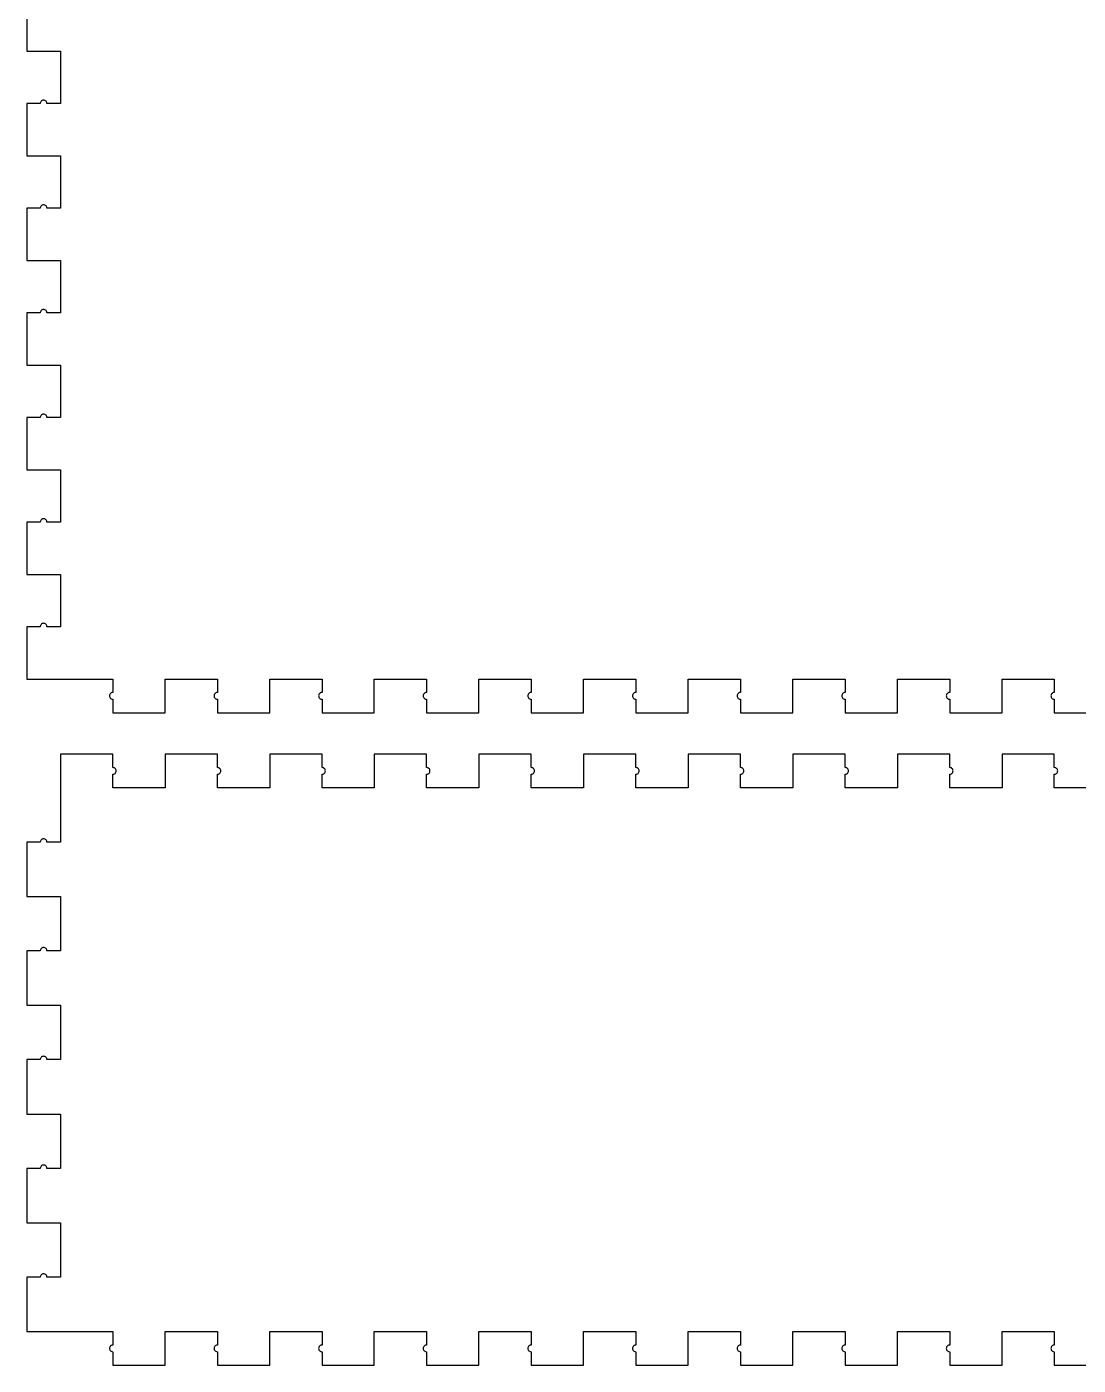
# Model space of a CAD drawing. Header units: metres. Extents: x -196 to 379, y -3 to 499.
# Drawn here: x -3.1 to 93.6, y 249.7 to 372.8 of the extents above; entities that cross this region are included whole.
import ezdxf

# ---------------------------------------------------------------- set-up
doc = ezdxf.new("R2010")
doc.units = ezdxf.units.M

msp = doc.modelspace()

# ---------------------------------------------------------------- linework, layer by layer
for p, q in [((-3.09999, 375.337), (-3.09999, 370.526)), ((-3.09999, 370.526), (0, 370.526)), ((0, 370.526), (0, 365.716)), ((-1.85829, 365.716), (-3.09999, 365.716)), ((-3.09999, 365.716), (-3.09999, 360.905)), ((-1.84482, 365.812), (-1.85829, 365.748)), ((-1.85829, 365.748), (-1.85829, 365.716)), ((-1.81845, 365.871), (-1.84482, 365.812)), ((-1.78036, 365.923), (-1.81845, 365.871)), ((-1.73219, 365.967), (-1.78036, 365.923)), ((-1.67607, 365.999), (-1.73219, 365.967)), ((-1.61444, 366.019), (-1.67607, 365.999)), ((-1.54999, 366.026), (-1.61444, 366.019)), ((-1.48553, 366.019), (-1.54999, 366.026)), ((-1.4239, 365.999), (-1.48553, 366.019)), ((-1.36777, 365.967), (-1.4239, 365.999)), ((-1.31961, 365.923), (-1.36777, 365.967)), ((-1.28152, 365.871), (-1.31961, 365.923)), ((-1.25516, 365.812), (-1.28152, 365.871)), ((-1.24168, 365.748), (-1.25516, 365.812)), ((-1.24168, 365.716), (-1.24168, 365.748)), ((0, 365.716), (-1.24168, 365.716)), ((-3.09999, 360.905), (0, 360.905)), ((0, 360.905), (0, 356.095)), ((-1.85829, 356.095), (-3.09999, 356.095)), ((-3.09999, 356.095), (-3.09999, 351.284)), ((-1.84482, 356.191), (-1.85829, 356.127)), ((-1.85829, 356.127), (-1.85829, 356.095)), ((-1.81845, 356.25), (-1.84482, 356.191)), ((-1.78036, 356.302), (-1.81845, 356.25)), ((-1.73219, 356.346), (-1.78036, 356.302)), ((-1.67607, 356.378), (-1.73219, 356.346)), ((-1.61444, 356.398), (-1.67607, 356.378)), ((-1.54999, 356.405), (-1.61444, 356.398)), ((-1.48553, 356.398), (-1.54999, 356.405)), ((-1.4239, 356.378), (-1.48553, 356.398)), ((-1.36777, 356.346), (-1.4239, 356.378)), ((-1.31961, 356.302), (-1.36777, 356.346)), ((-1.28152, 356.25), (-1.31961, 356.302)), ((-1.25516, 356.191), (-1.28152, 356.25)), ((-1.24168, 356.127), (-1.25516, 356.191)), ((-1.24168, 356.095), (-1.24168, 356.127)), ((0, 356.095), (-1.24168, 356.095)), ((-3.09999, 351.284), (0, 351.284)), ((0, 351.284), (0, 346.474)), ((-1.85829, 346.474), (-3.09999, 346.474)), ((-3.09999, 346.474), (-3.09999, 341.663)), ((-1.84482, 346.569), (-1.85829, 346.506)), ((-1.85829, 346.506), (-1.85829, 346.474)), ((-1.81845, 346.629), (-1.84482, 346.569)), ((-1.78036, 346.681), (-1.81845, 346.629)), ((-1.73219, 346.724), (-1.78036, 346.681)), ((-1.67607, 346.757), (-1.73219, 346.724)), ((-1.61444, 346.777), (-1.67607, 346.757)), ((-1.54999, 346.784), (-1.61444, 346.777)), ((-1.48553, 346.777), (-1.54999, 346.784)), ((-1.4239, 346.757), (-1.48553, 346.777)), ((-1.36777, 346.724), (-1.4239, 346.757)), ((-1.31961, 346.681), (-1.36777, 346.724)), ((-1.28152, 346.629), (-1.31961, 346.681)), ((-1.25516, 346.569), (-1.28152, 346.629)), ((-1.24168, 346.506), (-1.25516, 346.569)), ((-1.24168, 346.474), (-1.24168, 346.506)), ((0, 346.474), (-1.24168, 346.474)), ((-3.09999, 341.663), (0, 341.663)), ((0, 341.663), (0, 336.853)), ((-1.85829, 336.853), (-3.09999, 336.853)), ((-3.09999, 336.853), (-3.09999, 332.042)), ((-1.84482, 336.948), (-1.85829, 336.885)), ((-1.85829, 336.885), (-1.85829, 336.853)), ((-1.81845, 337.008), (-1.84482, 336.948)), ((-1.78036, 337.06), (-1.81845, 337.008)), ((-1.73219, 337.103), (-1.78036, 337.06)), ((-1.67607, 337.136), (-1.73219, 337.103)), ((-1.61444, 337.156), (-1.67607, 337.136)), ((-1.54999, 337.163), (-1.61444, 337.156)), ((-1.48553, 337.156), (-1.54999, 337.163)), ((-1.4239, 337.136), (-1.48553, 337.156)), ((-1.36777, 337.103), (-1.4239, 337.136)), ((-1.31961, 337.06), (-1.36777, 337.103)), ((-1.28152, 337.008), (-1.31961, 337.06)), ((-1.25516, 336.948), (-1.28152, 337.008)), ((-1.24168, 336.885), (-1.25516, 336.948)), ((-1.24168, 336.853), (-1.24168, 336.885)), ((0, 336.853), (-1.24168, 336.853)), ((-3.09999, 332.042), (0, 332.042)), ((0, 332.042), (0, 327.232)), ((-1.81845, 327.387), (-1.84482, 327.327)), ((-1.78036, 327.439), (-1.81845, 327.387)), ((-1.73219, 327.482), (-1.78036, 327.439)), ((-1.67607, 327.515), (-1.73219, 327.482)), ((-1.61444, 327.535), (-1.67607, 327.515)), ((-1.54999, 327.542), (-1.61444, 327.535)), ((-1.48553, 327.535), (-1.54999, 327.542)), ((-1.4239, 327.515), (-1.48553, 327.535)), ((-1.36777, 327.482), (-1.4239, 327.515)), ((-1.31961, 327.439), (-1.36777, 327.482)), ((-1.28152, 327.387), (-1.31961, 327.439)), ((-1.25516, 327.327), (-1.28152, 327.387)), ((-1.85829, 327.232), (-3.09999, 327.232)), ((-3.09999, 327.232), (-3.09999, 322.421)), ((-1.84482, 327.327), (-1.85829, 327.264)), ((-1.85829, 327.264), (-1.85829, 327.232)), ((-1.24168, 327.264), (-1.25516, 327.327)), ((-1.24168, 327.232), (-1.24168, 327.264)), ((0, 327.232), (-1.24168, 327.232)), ((-3.09999, 322.421), (0, 322.421)), ((0, 322.421), (0, 317.611)), ((-1.85829, 317.611), (-3.09999, 317.611)), ((-3.09999, 317.611), (-3.09999, 312.8)), ((-1.84482, 317.706), (-1.85829, 317.643)), ((-1.85829, 317.643), (-1.85829, 317.611)), ((-1.81845, 317.766), (-1.84482, 317.706)), ((-1.78036, 317.818), (-1.81845, 317.766)), ((-1.73219, 317.861), (-1.78036, 317.818)), ((-1.67607, 317.894), (-1.73219, 317.861)), ((-1.61444, 317.914), (-1.67607, 317.894)), ((-1.54999, 317.921), (-1.61444, 317.914)), ((-1.48553, 317.914), (-1.54999, 317.921)), ((-1.4239, 317.894), (-1.48553, 317.914)), ((-1.36777, 317.861), (-1.4239, 317.894)), ((-1.31961, 317.818), (-1.36777, 317.861)), ((-1.28152, 317.766), (-1.31961, 317.818)), ((-1.25516, 317.706), (-1.28152, 317.766)), ((-1.24168, 317.643), (-1.25516, 317.706)), ((-1.24168, 317.611), (-1.24168, 317.643)), ((0, 317.611), (-1.24168, 317.611)), ((-3.09999, 312.8), (4.81053, 312.8)), ((4.81053, 312.8), (4.81053, 311.558)), ((9.62105, 312.8), (14.4316, 312.8)), ((9.62105, 309.7), (9.62105, 312.8)), ((14.4316, 312.8), (14.4316, 311.558)), ((19.2421, 309.7), (19.2421, 312.8)), ((19.2421, 312.8), (24.0526, 312.8)), ((24.0526, 312.8), (24.0526, 311.558)), ((28.8632, 309.7), (28.8632, 312.8)), ((28.8632, 312.8), (33.6737, 312.8)), ((33.6737, 312.8), (33.6737, 311.558)), ((38.4842, 309.7), (38.4842, 312.8)), ((38.4842, 312.8), (43.2947, 312.8)), ((43.2947, 312.8), (43.2947, 311.558)), ((48.1053, 309.7), (48.1053, 312.8)), ((48.1053, 312.8), (52.9158, 312.8)), ((52.9158, 312.8), (52.9158, 311.558)), ((57.7263, 309.7), (57.7263, 312.8)), ((57.7263, 312.8), (62.5368, 312.8)), ((62.5368, 312.8), (62.5368, 311.558)), ((67.3474, 309.7), (67.3474, 312.8)), ((67.3474, 312.8), (72.1579, 312.8)), ((72.1579, 312.8), (72.1579, 311.558)), ((76.9684, 309.7), (76.9684, 312.8)), ((76.9684, 312.8), (81.7789, 312.8)), ((81.7789, 312.8), (81.7789, 311.558)), ((86.5895, 309.7), (86.5895, 312.8)), ((86.5895, 312.8), (91.4, 312.8)), ((91.4, 312.8), (91.4, 311.558)), ((4.55974, 311.432), (4.52733, 311.376)), ((4.6031, 311.48), (4.55974, 311.432)), ((4.65553, 311.518), (4.6031, 311.48)), ((4.71474, 311.545), (4.65553, 311.518)), ((4.77812, 311.558), (4.71474, 311.545)), ((4.81053, 311.558), (4.77812, 311.558)), ((14.1808, 311.432), (14.1484, 311.376)), ((14.2242, 311.48), (14.1808, 311.432)), ((14.2766, 311.518), (14.2242, 311.48)), ((14.3358, 311.545), (14.2766, 311.518)), ((14.3992, 311.558), (14.3358, 311.545)), ((14.4316, 311.558), (14.3992, 311.558)), ((23.8018, 311.432), (23.7694, 311.376)), ((23.8452, 311.48), (23.8018, 311.432)), ((23.8976, 311.518), (23.8452, 311.48)), ((23.9568, 311.545), (23.8976, 311.518)), ((24.0202, 311.558), (23.9568, 311.545)), ((24.0526, 311.558), (24.0202, 311.558)), ((33.4229, 311.432), (33.3905, 311.376)), ((33.4663, 311.48), (33.4229, 311.432)), ((33.5187, 311.518), (33.4663, 311.48)), ((33.5779, 311.545), (33.5187, 311.518)), ((33.6413, 311.558), (33.5779, 311.545)), ((33.6737, 311.558), (33.6413, 311.558)), ((43.0439, 311.432), (43.0115, 311.376)), ((43.0873, 311.48), (43.0439, 311.432)), ((43.1397, 311.518), (43.0873, 311.48)), ((43.1989, 311.545), (43.1397, 311.518)), ((43.2623, 311.558), (43.1989, 311.545)), ((43.2947, 311.558), (43.2623, 311.558)), ((52.665, 311.432), (52.6326, 311.376)), ((52.7084, 311.48), (52.665, 311.432)), ((52.7608, 311.518), (52.7084, 311.48)), ((52.82, 311.545), (52.7608, 311.518)), ((52.8834, 311.558), (52.82, 311.545)), ((52.9158, 311.558), (52.8834, 311.558)), ((62.2861, 311.432), (62.2536, 311.376)), ((62.3294, 311.48), (62.2861, 311.432)), ((62.3819, 311.518), (62.3294, 311.48)), ((62.4411, 311.545), (62.3819, 311.518)), ((62.5044, 311.558), (62.4411, 311.545)), ((62.5368, 311.558), (62.5044, 311.558)), ((71.9071, 311.432), (71.8747, 311.376)), ((71.9505, 311.48), (71.9071, 311.432)), ((72.0029, 311.518), (71.9505, 311.48)), ((72.0621, 311.545), (72.0029, 311.518)), ((72.1255, 311.558), (72.0621, 311.545)), ((72.1579, 311.558), (72.1255, 311.558)), ((81.5282, 311.432), (81.4957, 311.376)), ((81.5715, 311.48), (81.5282, 311.432)), ((81.6239, 311.518), (81.5715, 311.48)), ((81.6832, 311.545), (81.6239, 311.518)), ((81.7465, 311.558), (81.6832, 311.545)), ((81.7789, 311.558), (81.7465, 311.558)), ((91.1492, 311.432), (91.1168, 311.376)), ((91.1926, 311.48), (91.1492, 311.432)), ((91.245, 311.518), (91.1926, 311.48)), ((91.3042, 311.545), (91.245, 311.518)), ((91.3676, 311.558), (91.3042, 311.545)), ((91.4, 311.558), (91.3676, 311.558)), ((4.50731, 311.314), (4.50053, 311.25)), ((4.50053, 311.25), (4.50731, 311.186)), ((4.52733, 311.376), (4.50731, 311.314)), ((4.50731, 311.186), (4.52733, 311.124)), ((4.52733, 311.124), (4.55974, 311.068)), ((4.55974, 311.068), (4.6031, 311.02)), ((4.6031, 311.02), (4.65553, 310.982)), ((4.65553, 310.982), (4.71474, 310.955)), ((4.71474, 310.955), (4.77812, 310.942)), ((4.77812, 310.942), (4.81053, 310.942)), ((4.81053, 310.942), (4.81053, 309.7)), ((14.1284, 311.314), (14.1216, 311.25)), ((14.1216, 311.25), (14.1284, 311.186)), ((14.1484, 311.376), (14.1284, 311.314)), ((14.1284, 311.186), (14.1484, 311.124)), ((14.1484, 311.124), (14.1808, 311.068)), ((14.1808, 311.068), (14.2242, 311.02)), ((14.2242, 311.02), (14.2766, 310.982)), ((14.2766, 310.982), (14.3358, 310.955)), ((14.3358, 310.955), (14.3992, 310.942)), ((14.3992, 310.942), (14.4316, 310.942)), ((14.4316, 310.942), (14.4316, 309.7)), ((23.7494, 311.314), (23.7426, 311.25)), ((23.7426, 311.25), (23.7494, 311.186)), ((23.7694, 311.376), (23.7494, 311.314)), ((23.7494, 311.186), (23.7694, 311.124)), ((23.7694, 311.124), (23.8018, 311.068)), ((23.8018, 311.068), (23.8452, 311.02)), ((23.8452, 311.02), (23.8976, 310.982)), ((23.8976, 310.982), (23.9568, 310.955)), ((23.9568, 310.955), (24.0202, 310.942)), ((24.0202, 310.942), (24.0526, 310.942)), ((24.0526, 310.942), (24.0526, 309.7)), ((33.3705, 311.314), (33.3637, 311.25)), ((33.3637, 311.25), (33.3705, 311.186)), ((33.3905, 311.376), (33.3705, 311.314)), ((33.3705, 311.186), (33.3905, 311.124)), ((33.3905, 311.124), (33.4229, 311.068)), ((33.4229, 311.068), (33.4663, 311.02)), ((33.4663, 311.02), (33.5187, 310.982)), ((33.5187, 310.982), (33.5779, 310.955)), ((33.5779, 310.955), (33.6413, 310.942)), ((33.6413, 310.942), (33.6737, 310.942)), ((33.6737, 310.942), (33.6737, 309.7)), ((42.9915, 311.314), (42.9847, 311.25)), ((42.9847, 311.25), (42.9915, 311.186)), ((43.0115, 311.376), (42.9915, 311.314)), ((42.9915, 311.186), (43.0115, 311.124)), ((43.0115, 311.124), (43.0439, 311.068)), ((43.0439, 311.068), (43.0873, 311.02)), ((43.0873, 311.02), (43.1397, 310.982)), ((43.1397, 310.982), (43.1989, 310.955)), ((43.1989, 310.955), (43.2623, 310.942)), ((43.2623, 310.942), (43.2947, 310.942)), ((43.2947, 310.942), (43.2947, 309.7)), ((52.6126, 311.314), (52.6058, 311.25)), ((52.6058, 311.25), (52.6126, 311.186)), ((52.6326, 311.376), (52.6126, 311.314)), ((52.6126, 311.186), (52.6326, 311.124)), ((52.6326, 311.124), (52.665, 311.068)), ((52.665, 311.068), (52.7084, 311.02)), ((52.7084, 311.02), (52.7608, 310.982)), ((52.7608, 310.982), (52.82, 310.955)), ((52.82, 310.955), (52.8834, 310.942)), ((52.8834, 310.942), (52.9158, 310.942)), ((52.9158, 310.942), (52.9158, 309.7)), ((62.2336, 311.314), (62.2269, 311.25)), ((62.2269, 311.25), (62.2336, 311.186)), ((62.2536, 311.376), (62.2336, 311.314)), ((62.2336, 311.186), (62.2536, 311.124)), ((62.2536, 311.124), (62.2861, 311.068)), ((62.2861, 311.068), (62.3294, 311.02)), ((62.3294, 311.02), (62.3819, 310.982)), ((62.3819, 310.982), (62.4411, 310.955)), ((62.4411, 310.955), (62.5044, 310.942)), ((62.5044, 310.942), (62.5368, 310.942)), ((62.5368, 310.942), (62.5368, 309.7)), ((71.8547, 311.314), (71.8479, 311.25)), ((71.8479, 311.25), (71.8547, 311.186)), ((71.8747, 311.376), (71.8547, 311.314)), ((71.8547, 311.186), (71.8747, 311.124)), ((71.8747, 311.124), (71.9071, 311.068)), ((71.9071, 311.068), (71.9505, 311.02)), ((71.9505, 311.02), (72.0029, 310.982)), ((72.0029, 310.982), (72.0621, 310.955)), ((72.0621, 310.955), (72.1255, 310.942)), ((72.1255, 310.942), (72.1579, 310.942)), ((72.1579, 310.942), (72.1579, 309.7)), ((81.4757, 311.314), (81.4689, 311.25)), ((81.4689, 311.25), (81.4757, 311.186)), ((81.4957, 311.376), (81.4757, 311.314)), ((81.4757, 311.186), (81.4957, 311.124)), ((81.4957, 311.124), (81.5282, 311.068)), ((81.5282, 311.068), (81.5715, 311.02)), ((81.5715, 311.02), (81.6239, 310.982)), ((81.6239, 310.982), (81.6832, 310.955)), ((81.6832, 310.955), (81.7465, 310.942)), ((81.7465, 310.942), (81.7789, 310.942)), ((81.7789, 310.942), (81.7789, 309.7)), ((91.0968, 311.314), (91.09, 311.25)), ((91.09, 311.25), (91.0968, 311.186)), ((91.1168, 311.376), (91.0968, 311.314)), ((91.0968, 311.186), (91.1168, 311.124)), ((91.1168, 311.124), (91.1492, 311.068)), ((91.1492, 311.068), (91.1926, 311.02)), ((91.1926, 311.02), (91.245, 310.982)), ((91.245, 310.982), (91.3042, 310.955)), ((91.3042, 310.955), (91.3676, 310.942)), ((91.3676, 310.942), (91.4, 310.942)), ((91.4, 310.942), (91.4, 309.7)), ((4.81053, 309.7), (9.62105, 309.7)), ((14.4316, 309.7), (19.2421, 309.7)), ((24.0526, 309.7), (28.8632, 309.7)), ((33.6737, 309.7), (38.4842, 309.7)), ((43.2947, 309.7), (48.1053, 309.7)), ((52.9158, 309.7), (57.7263, 309.7)), ((62.5368, 309.7), (67.3474, 309.7)), ((72.1579, 309.7), (76.9684, 309.7)), ((81.7789, 309.7), (86.5895, 309.7)), ((91.4, 309.7), (96.2105, 309.7)), ((4.81052, 305.9), (0, 305.9)), ((0, 305.9), (0, 297.8)), ((4.81052, 304.658), (4.81052, 305.9)), ((14.4316, 305.9), (9.62105, 305.9)), ((9.62105, 305.9), (9.62105, 302.8)), ((14.4316, 304.658), (14.4316, 305.9)), ((24.0526, 305.9), (19.2421, 305.9)), ((19.2421, 305.9), (19.2421, 302.8)), ((24.0526, 304.658), (24.0526, 305.9)), ((33.6737, 305.9), (28.8631, 305.9)), ((28.8631, 305.9), (28.8631, 302.8)), ((33.6737, 304.658), (33.6737, 305.9)), ((43.2947, 305.9), (38.4842, 305.9)), ((38.4842, 305.9), (38.4842, 302.8)), ((43.2947, 304.658), (43.2947, 305.9)), ((52.9158, 305.9), (48.1053, 305.9)), ((48.1053, 305.9), (48.1053, 302.8)), ((52.9158, 304.658), (52.9158, 305.9)), ((62.5368, 305.9), (57.7263, 305.9)), ((57.7263, 305.9), (57.7263, 302.8)), ((62.5368, 304.658), (62.5368, 305.9)), ((72.1579, 305.9), (67.3474, 305.9)), ((67.3474, 305.9), (67.3474, 302.8)), ((72.1579, 304.658), (72.1579, 305.9)), ((81.7789, 305.9), (76.9684, 305.9)), ((76.9684, 305.9), (76.9684, 302.8)), ((81.7789, 304.658), (81.7789, 305.9)), ((91.4, 305.9), (86.5895, 305.9)), ((86.5895, 305.9), (86.5895, 302.8)), ((91.4, 304.658), (91.4, 305.9)), ((4.84293, 304.658), (4.81052, 304.658)), ((4.81052, 302.8), (4.81052, 304.042)), ((4.81052, 304.042), (4.84293, 304.042)), ((4.90631, 304.645), (4.84293, 304.658)), ((4.84293, 304.042), (4.90631, 304.055)), ((4.96552, 304.618), (4.90631, 304.645)), ((4.90631, 304.055), (4.96552, 304.082)), ((5.01794, 304.58), (4.96552, 304.618)), ((4.96552, 304.082), (5.01794, 304.12)), ((5.06131, 304.532), (5.01794, 304.58)), ((5.01794, 304.12), (5.06131, 304.168)), ((5.09372, 304.476), (5.06131, 304.532)), ((5.06131, 304.168), (5.09372, 304.224)), ((5.11374, 304.414), (5.09372, 304.476)), ((5.09372, 304.224), (5.11374, 304.286)), ((5.12051, 304.35), (5.11374, 304.414)), ((5.11374, 304.286), (5.12051, 304.35)), ((14.464, 304.658), (14.4316, 304.658)), ((14.4316, 302.8), (14.4316, 304.042)), ((14.4316, 304.042), (14.464, 304.042)), ((14.5274, 304.645), (14.464, 304.658)), ((14.464, 304.042), (14.5274, 304.055)), ((14.5866, 304.618), (14.5274, 304.645)), ((14.5274, 304.055), (14.5866, 304.082)), ((14.639, 304.58), (14.5866, 304.618)), ((14.5866, 304.082), (14.639, 304.12)), ((14.6824, 304.532), (14.639, 304.58)), ((14.639, 304.12), (14.6824, 304.168)), ((14.7148, 304.476), (14.6824, 304.532)), ((14.6824, 304.168), (14.7148, 304.224)), ((14.7348, 304.414), (14.7148, 304.476)), ((14.7148, 304.224), (14.7348, 304.286)), ((14.7416, 304.35), (14.7348, 304.414)), ((14.7348, 304.286), (14.7416, 304.35)), ((24.085, 304.658), (24.0526, 304.658)), ((24.0526, 302.8), (24.0526, 304.042)), ((24.0526, 304.042), (24.085, 304.042)), ((24.1484, 304.645), (24.085, 304.658)), ((24.085, 304.042), (24.1484, 304.055)), ((24.2076, 304.618), (24.1484, 304.645)), ((24.1484, 304.055), (24.2076, 304.082)), ((24.26, 304.58), (24.2076, 304.618)), ((24.2076, 304.082), (24.26, 304.12)), ((24.3034, 304.532), (24.26, 304.58)), ((24.26, 304.12), (24.3034, 304.168)), ((24.3358, 304.476), (24.3034, 304.532)), ((24.3034, 304.168), (24.3358, 304.224)), ((24.3558, 304.414), (24.3358, 304.476)), ((24.3358, 304.224), (24.3558, 304.286)), ((24.3626, 304.35), (24.3558, 304.414)), ((24.3558, 304.286), (24.3626, 304.35)), ((33.7061, 304.658), (33.6737, 304.658)), ((33.6737, 302.8), (33.6737, 304.042)), ((33.6737, 304.042), (33.7061, 304.042)), ((33.7695, 304.645), (33.7061, 304.658)), ((33.7061, 304.042), (33.7695, 304.055)), ((33.8287, 304.618), (33.7695, 304.645)), ((33.7695, 304.055), (33.8287, 304.082)), ((33.8811, 304.58), (33.8287, 304.618)), ((33.8287, 304.082), (33.8811, 304.12)), ((33.9245, 304.532), (33.8811, 304.58)), ((33.8811, 304.12), (33.9245, 304.168)), ((33.9569, 304.476), (33.9245, 304.532)), ((33.9245, 304.168), (33.9569, 304.224)), ((33.9769, 304.414), (33.9569, 304.476)), ((33.9569, 304.224), (33.9769, 304.286)), ((33.9837, 304.35), (33.9769, 304.414)), ((33.9769, 304.286), (33.9837, 304.35)), ((43.3271, 304.658), (43.2947, 304.658)), ((43.2947, 302.8), (43.2947, 304.042)), ((43.2947, 304.042), (43.3271, 304.042)), ((43.3905, 304.645), (43.3271, 304.658)), ((43.3271, 304.042), (43.3905, 304.055)), ((43.4497, 304.618), (43.3905, 304.645)), ((43.3905, 304.055), (43.4497, 304.082)), ((43.5022, 304.58), (43.4497, 304.618)), ((43.4497, 304.082), (43.5022, 304.12)), ((43.5455, 304.532), (43.5022, 304.58)), ((43.5022, 304.12), (43.5455, 304.168)), ((43.5779, 304.476), (43.5455, 304.532)), ((43.5455, 304.168), (43.5779, 304.224)), ((43.5979, 304.414), (43.5779, 304.476)), ((43.5779, 304.224), (43.5979, 304.286)), ((43.6047, 304.35), (43.5979, 304.414)), ((43.5979, 304.286), (43.6047, 304.35)), ((52.9482, 304.658), (52.9158, 304.658)), ((52.9158, 302.8), (52.9158, 304.042)), ((52.9158, 304.042), (52.9482, 304.042)), ((53.0116, 304.645), (52.9482, 304.658)), ((52.9482, 304.042), (53.0116, 304.055)), ((53.0708, 304.618), (53.0116, 304.645)), ((53.0116, 304.055), (53.0708, 304.082)), ((53.1232, 304.58), (53.0708, 304.618)), ((53.0708, 304.082), (53.1232, 304.12)), ((53.1666, 304.532), (53.1232, 304.58)), ((53.1232, 304.12), (53.1666, 304.168)), ((53.199, 304.476), (53.1666, 304.532)), ((53.1666, 304.168), (53.199, 304.224)), ((53.219, 304.414), (53.199, 304.476)), ((53.199, 304.224), (53.219, 304.286)), ((53.2258, 304.35), (53.219, 304.414)), ((53.219, 304.286), (53.2258, 304.35)), ((62.5692, 304.658), (62.5368, 304.658)), ((62.5368, 302.8), (62.5368, 304.042)), ((62.5368, 304.042), (62.5692, 304.042)), ((62.6326, 304.645), (62.5692, 304.658)), ((62.5692, 304.042), (62.6326, 304.055)), ((62.6918, 304.618), (62.6326, 304.645)), ((62.6326, 304.055), (62.6918, 304.082)), ((62.7442, 304.58), (62.6918, 304.618)), ((62.6918, 304.082), (62.7442, 304.12)), ((62.7876, 304.532), (62.7442, 304.58)), ((62.7442, 304.12), (62.7876, 304.168)), ((62.82, 304.476), (62.7876, 304.532)), ((62.7876, 304.168), (62.82, 304.224)), ((62.84, 304.414), (62.82, 304.476)), ((62.82, 304.224), (62.84, 304.286)), ((62.8468, 304.35), (62.84, 304.414)), ((62.84, 304.286), (62.8468, 304.35)), ((72.1903, 304.658), (72.1579, 304.658)), ((72.1579, 302.8), (72.1579, 304.042)), ((72.1579, 304.042), (72.1903, 304.042)), ((72.2537, 304.645), (72.1903, 304.658)), ((72.1903, 304.042), (72.2537, 304.055)), ((72.3129, 304.618), (72.2537, 304.645)), ((72.2537, 304.055), (72.3129, 304.082)), ((72.3653, 304.58), (72.3129, 304.618)), ((72.3129, 304.082), (72.3653, 304.12)), ((72.4087, 304.532), (72.3653, 304.58)), ((72.3653, 304.12), (72.4087, 304.168)), ((72.4411, 304.476), (72.4087, 304.532)), ((72.4087, 304.168), (72.4411, 304.224)), ((72.4611, 304.414), (72.4411, 304.476)), ((72.4411, 304.224), (72.4611, 304.286)), ((72.4679, 304.35), (72.4611, 304.414)), ((72.4611, 304.286), (72.4679, 304.35)), ((81.8113, 304.658), (81.7789, 304.658)), ((81.7789, 302.8), (81.7789, 304.042)), ((81.7789, 304.042), (81.8113, 304.042)), ((81.8747, 304.645), (81.8113, 304.658)), ((81.8113, 304.042), (81.8747, 304.055)), ((81.9339, 304.618), (81.8747, 304.645)), ((81.8747, 304.055), (81.9339, 304.082)), ((81.9864, 304.58), (81.9339, 304.618)), ((81.9339, 304.082), (81.9864, 304.12)), ((82.0297, 304.532), (81.9864, 304.58)), ((81.9864, 304.12), (82.0297, 304.168)), ((82.0621, 304.476), (82.0297, 304.532)), ((82.0297, 304.168), (82.0621, 304.224)), ((82.0822, 304.414), (82.0621, 304.476)), ((82.0621, 304.224), (82.0822, 304.286)), ((82.0889, 304.35), (82.0822, 304.414)), ((82.0822, 304.286), (82.0889, 304.35)), ((91.4324, 304.658), (91.4, 304.658)), ((91.4, 302.8), (91.4, 304.042)), ((91.4, 304.042), (91.4324, 304.042)), ((91.4958, 304.645), (91.4324, 304.658)), ((91.4324, 304.042), (91.4958, 304.055)), ((91.555, 304.618), (91.4958, 304.645)), ((91.4958, 304.055), (91.555, 304.082)), ((91.6074, 304.58), (91.555, 304.618)), ((91.555, 304.082), (91.6074, 304.12)), ((91.6508, 304.532), (91.6074, 304.58)), ((91.6074, 304.12), (91.6508, 304.168)), ((91.6832, 304.476), (91.6508, 304.532)), ((91.6508, 304.168), (91.6832, 304.224)), ((91.7032, 304.414), (91.6832, 304.476)), ((91.6832, 304.224), (91.7032, 304.286)), ((91.71, 304.35), (91.7032, 304.414)), ((91.7032, 304.286), (91.71, 304.35)), ((9.62105, 302.8), (4.81052, 302.8)), ((19.2421, 302.8), (14.4316, 302.8)), ((28.8631, 302.8), (24.0526, 302.8)), ((38.4842, 302.8), (33.6737, 302.8)), ((48.1053, 302.8), (43.2947, 302.8)), ((57.7263, 302.8), (52.9158, 302.8)), ((67.3474, 302.8), (62.5368, 302.8)), ((76.9684, 302.8), (72.1579, 302.8)), ((86.5895, 302.8), (81.7789, 302.8)), ((96.2105, 302.8), (91.4, 302.8)), ((-1.84482, 297.896), (-1.85829, 297.832)), ((-1.81845, 297.955), (-1.84482, 297.896)), ((-1.78036, 298.007), (-1.81845, 297.955)), ((-1.73219, 298.051), (-1.78036, 298.007)), ((-1.67607, 298.083), (-1.73219, 298.051)), ((-1.61444, 298.103), (-1.67607, 298.083)), ((-1.54999, 298.11), (-1.61444, 298.103)), ((-1.48553, 298.103), (-1.54999, 298.11)), ((-1.4239, 298.083), (-1.48553, 298.103)), ((-1.36777, 298.051), (-1.4239, 298.083)), ((-1.31961, 298.007), (-1.36777, 298.051)), ((-1.28152, 297.955), (-1.31961, 298.007)), ((-1.25516, 297.896), (-1.28152, 297.955)), ((-1.24168, 297.832), (-1.25516, 297.896)), ((-1.85829, 297.8), (-3.09999, 297.8)), ((-3.09999, 297.8), (-3.09999, 292.8)), ((-1.85829, 297.832), (-1.85829, 297.8)), ((-1.24168, 297.8), (-1.24168, 297.832)), ((0, 297.8), (-1.24168, 297.8)), ((-3.09999, 292.8), (0, 292.8)), ((0, 292.8), (0, 287.8)), ((-1.78036, 288.007), (-1.81845, 287.955)), ((-1.73219, 288.051), (-1.78036, 288.007)), ((-1.67607, 288.083), (-1.73219, 288.051)), ((-1.61444, 288.103), (-1.67607, 288.083)), ((-1.54999, 288.11), (-1.61444, 288.103)), ((-1.48553, 288.103), (-1.54999, 288.11)), ((-1.4239, 288.083), (-1.48553, 288.103)), ((-1.36777, 288.051), (-1.4239, 288.083)), ((-1.31961, 288.007), (-1.36777, 288.051)), ((-1.28152, 287.955), (-1.31961, 288.007)), ((-1.85829, 287.8), (-3.09999, 287.8)), ((-3.09999, 287.8), (-3.09999, 282.8)), ((-1.84482, 287.896), (-1.85829, 287.832)), ((-1.85829, 287.832), (-1.85829, 287.8)), ((-1.81845, 287.955), (-1.84482, 287.896)), ((-1.25516, 287.896), (-1.28152, 287.955)), ((-1.24168, 287.832), (-1.25516, 287.896)), ((-1.24168, 287.8), (-1.24168, 287.832)), ((0, 287.8), (-1.24168, 287.8)), ((-3.09999, 282.8), (0, 282.8)), ((0, 282.8), (0, 277.8)), ((-1.85829, 277.8), (-3.09999, 277.8)), ((-3.09999, 277.8), (-3.09999, 272.8)), ((-1.84482, 277.896), (-1.85829, 277.832)), ((-1.85829, 277.832), (-1.85829, 277.8)), ((-1.81845, 277.955), (-1.84482, 277.896)), ((-1.78036, 278.007), (-1.81845, 277.955)), ((-1.73219, 278.051), (-1.78036, 278.007)), ((-1.67607, 278.083), (-1.73219, 278.051)), ((-1.61444, 278.103), (-1.67607, 278.083)), ((-1.54999, 278.11), (-1.61444, 278.103)), ((-1.48553, 278.103), (-1.54999, 278.11)), ((-1.4239, 278.083), (-1.48553, 278.103)), ((-1.36777, 278.051), (-1.4239, 278.083)), ((-1.31961, 278.007), (-1.36777, 278.051)), ((-1.28152, 277.955), (-1.31961, 278.007)), ((-1.25516, 277.896), (-1.28152, 277.955)), ((-1.24168, 277.832), (-1.25516, 277.896)), ((-1.24168, 277.8), (-1.24168, 277.832)), ((0, 277.8), (-1.24168, 277.8)), ((-3.09999, 272.8), (0, 272.8)), ((0, 272.8), (0, 267.8)), ((-1.85829, 267.8), (-3.09999, 267.8)), ((-3.09999, 267.8), (-3.09999, 262.8)), ((-1.84482, 267.896), (-1.85829, 267.832)), ((-1.85829, 267.832), (-1.85829, 267.8)), ((-1.81845, 267.955), (-1.84482, 267.896)), ((-1.78036, 268.007), (-1.81845, 267.955)), ((-1.73219, 268.051), (-1.78036, 268.007)), ((-1.67607, 268.083), (-1.73219, 268.051)), ((-1.61444, 268.103), (-1.67607, 268.083)), ((-1.54999, 268.11), (-1.61444, 268.103)), ((-1.48553, 268.103), (-1.54999, 268.11)), ((-1.4239, 268.083), (-1.48553, 268.103)), ((-1.36777, 268.051), (-1.4239, 268.083)), ((-1.31961, 268.007), (-1.36777, 268.051)), ((-1.28152, 267.955), (-1.31961, 268.007)), ((-1.25516, 267.896), (-1.28152, 267.955)), ((-1.24168, 267.832), (-1.25516, 267.896)), ((-1.24168, 267.8), (-1.24168, 267.832)), ((0, 267.8), (-1.24168, 267.8)), ((-3.09999, 262.8), (0, 262.8)), ((0, 262.8), (0, 257.8)), ((-1.85829, 257.8), (-3.09999, 257.8)), ((-3.09999, 257.8), (-3.09999, 252.8)), ((-1.84482, 257.896), (-1.85829, 257.832)), ((-1.85829, 257.832), (-1.85829, 257.8)), ((-1.81845, 257.955), (-1.84482, 257.896)), ((-1.78036, 258.007), (-1.81845, 257.955)), ((-1.73219, 258.051), (-1.78036, 258.007)), ((-1.67607, 258.083), (-1.73219, 258.051)), ((-1.61444, 258.103), (-1.67607, 258.083)), ((-1.54999, 258.11), (-1.61444, 258.103)), ((-1.48553, 258.103), (-1.54999, 258.11)), ((-1.4239, 258.083), (-1.48553, 258.103)), ((-1.36777, 258.051), (-1.4239, 258.083)), ((-1.31961, 258.007), (-1.36777, 258.051)), ((-1.28152, 257.955), (-1.31961, 258.007)), ((-1.25516, 257.896), (-1.28152, 257.955)), ((-1.24168, 257.832), (-1.25516, 257.896)), ((-1.24168, 257.8), (-1.24168, 257.832)), ((0, 257.8), (-1.24168, 257.8)), ((-3.09999, 252.8), (4.81053, 252.8)), ((4.81053, 252.8), (4.81053, 251.558)), ((9.62105, 252.8), (14.4316, 252.8)), ((9.62105, 249.7), (9.62105, 252.8)), ((14.4316, 252.8), (14.4316, 251.558)), ((19.2421, 249.7), (19.2421, 252.8)), ((19.2421, 252.8), (24.0526, 252.8)), ((24.0526, 252.8), (24.0526, 251.558)), ((28.8632, 249.7), (28.8632, 252.8)), ((28.8632, 252.8), (33.6737, 252.8)), ((33.6737, 252.8), (33.6737, 251.558)), ((38.4842, 249.7), (38.4842, 252.8)), ((38.4842, 252.8), (43.2947, 252.8)), ((43.2947, 252.8), (43.2947, 251.558)), ((48.1053, 249.7), (48.1053, 252.8)), ((48.1053, 252.8), (52.9158, 252.8)), ((52.9158, 252.8), (52.9158, 251.558)), ((57.7263, 249.7), (57.7263, 252.8)), ((57.7263, 252.8), (62.5368, 252.8)), ((62.5368, 252.8), (62.5368, 251.558)), ((67.3474, 249.7), (67.3474, 252.8)), ((67.3474, 252.8), (72.1579, 252.8)), ((72.1579, 252.8), (72.1579, 251.558)), ((76.9684, 249.7), (76.9684, 252.8)), ((76.9684, 252.8), (81.7789, 252.8)), ((81.7789, 252.8), (81.7789, 251.558)), ((86.5895, 249.7), (86.5895, 252.8)), ((86.5895, 252.8), (91.4, 252.8)), ((91.4, 252.8), (91.4, 251.558)), ((4.50731, 251.314), (4.50053, 251.25)), ((4.50053, 251.25), (4.50731, 251.186)), ((4.52733, 251.376), (4.50731, 251.314)), ((4.50731, 251.186), (4.52733, 251.124)), ((4.55974, 251.432), (4.52733, 251.376)), ((4.52733, 251.124), (4.55974, 251.068)), ((4.6031, 251.48), (4.55974, 251.432)), ((4.65553, 251.518), (4.6031, 251.48)), ((4.71474, 251.545), (4.65553, 251.518)), ((4.77812, 251.558), (4.71474, 251.545)), ((4.81053, 251.558), (4.77812, 251.558)), ((14.1284, 251.314), (14.1216, 251.25)), ((14.1216, 251.25), (14.1284, 251.186)), ((14.1484, 251.376), (14.1284, 251.314)), ((14.1284, 251.186), (14.1484, 251.124)), ((14.1808, 251.432), (14.1484, 251.376)), ((14.1484, 251.124), (14.1808, 251.068)), ((14.2242, 251.48), (14.1808, 251.432)), ((14.2766, 251.518), (14.2242, 251.48)), ((14.3358, 251.545), (14.2766, 251.518)), ((14.3992, 251.558), (14.3358, 251.545)), ((14.4316, 251.558), (14.3992, 251.558)), ((23.7494, 251.314), (23.7426, 251.25)), ((23.7426, 251.25), (23.7494, 251.186)), ((23.7694, 251.376), (23.7494, 251.314)), ((23.7494, 251.186), (23.7694, 251.124)), ((23.8018, 251.432), (23.7694, 251.376)), ((23.7694, 251.124), (23.8018, 251.068)), ((23.8452, 251.48), (23.8018, 251.432)), ((23.8976, 251.518), (23.8452, 251.48)), ((23.9568, 251.545), (23.8976, 251.518)), ((24.0202, 251.558), (23.9568, 251.545)), ((24.0526, 251.558), (24.0202, 251.558)), ((33.3705, 251.314), (33.3637, 251.25)), ((33.3637, 251.25), (33.3705, 251.186)), ((33.3905, 251.376), (33.3705, 251.314)), ((33.3705, 251.186), (33.3905, 251.124)), ((33.4229, 251.432), (33.3905, 251.376)), ((33.3905, 251.124), (33.4229, 251.068)), ((33.4663, 251.48), (33.4229, 251.432)), ((33.5187, 251.518), (33.4663, 251.48)), ((33.5779, 251.545), (33.5187, 251.518)), ((33.6413, 251.558), (33.5779, 251.545)), ((33.6737, 251.558), (33.6413, 251.558)), ((42.9915, 251.314), (42.9847, 251.25)), ((42.9847, 251.25), (42.9915, 251.186)), ((43.0115, 251.376), (42.9915, 251.314)), ((42.9915, 251.186), (43.0115, 251.124)), ((43.0439, 251.432), (43.0115, 251.376)), ((43.0115, 251.124), (43.0439, 251.068)), ((43.0873, 251.48), (43.0439, 251.432)), ((43.1397, 251.518), (43.0873, 251.48)), ((43.1989, 251.545), (43.1397, 251.518)), ((43.2623, 251.558), (43.1989, 251.545)), ((43.2947, 251.558), (43.2623, 251.558)), ((52.6126, 251.314), (52.6058, 251.25)), ((52.6058, 251.25), (52.6126, 251.186)), ((52.6326, 251.376), (52.6126, 251.314)), ((52.6126, 251.186), (52.6326, 251.124)), ((52.665, 251.432), (52.6326, 251.376)), ((52.6326, 251.124), (52.665, 251.068)), ((52.7084, 251.48), (52.665, 251.432)), ((52.7608, 251.518), (52.7084, 251.48)), ((52.82, 251.545), (52.7608, 251.518)), ((52.8834, 251.558), (52.82, 251.545)), ((52.9158, 251.558), (52.8834, 251.558)), ((62.2336, 251.314), (62.2269, 251.25)), ((62.2269, 251.25), (62.2336, 251.186)), ((62.2536, 251.376), (62.2336, 251.314)), ((62.2336, 251.186), (62.2536, 251.124)), ((62.2861, 251.432), (62.2536, 251.376)), ((62.2536, 251.124), (62.2861, 251.068)), ((62.3294, 251.48), (62.2861, 251.432)), ((62.3819, 251.518), (62.3294, 251.48)), ((62.4411, 251.545), (62.3819, 251.518)), ((62.5044, 251.558), (62.4411, 251.545)), ((62.5368, 251.558), (62.5044, 251.558)), ((71.8547, 251.314), (71.8479, 251.25)), ((71.8479, 251.25), (71.8547, 251.186)), ((71.8747, 251.376), (71.8547, 251.314)), ((71.8547, 251.186), (71.8747, 251.124)), ((71.9071, 251.432), (71.8747, 251.376)), ((71.8747, 251.124), (71.9071, 251.068)), ((71.9505, 251.48), (71.9071, 251.432)), ((72.0029, 251.518), (71.9505, 251.48)), ((72.0621, 251.545), (72.0029, 251.518)), ((72.1255, 251.558), (72.0621, 251.545)), ((72.1579, 251.558), (72.1255, 251.558)), ((81.4757, 251.314), (81.4689, 251.25)), ((81.4689, 251.25), (81.4757, 251.186)), ((81.4957, 251.376), (81.4757, 251.314)), ((81.4757, 251.186), (81.4957, 251.124)), ((81.5282, 251.432), (81.4957, 251.376)), ((81.4957, 251.124), (81.5282, 251.068)), ((81.5715, 251.48), (81.5282, 251.432)), ((81.6239, 251.518), (81.5715, 251.48)), ((81.6832, 251.545), (81.6239, 251.518)), ((81.7465, 251.558), (81.6832, 251.545)), ((81.7789, 251.558), (81.7465, 251.558)), ((91.0968, 251.314), (91.09, 251.25)), ((91.09, 251.25), (91.0968, 251.186)), ((91.1168, 251.376), (91.0968, 251.314)), ((91.0968, 251.186), (91.1168, 251.124)), ((91.1492, 251.432), (91.1168, 251.376)), ((91.1168, 251.124), (91.1492, 251.068)), ((91.1926, 251.48), (91.1492, 251.432)), ((91.245, 251.518), (91.1926, 251.48)), ((91.3042, 251.545), (91.245, 251.518)), ((91.3676, 251.558), (91.3042, 251.545)), ((91.4, 251.558), (91.3676, 251.558)), ((4.55974, 251.068), (4.6031, 251.02)), ((4.6031, 251.02), (4.65553, 250.982)), ((4.65553, 250.982), (4.71474, 250.955)), ((4.71474, 250.955), (4.77812, 250.942)), ((4.77812, 250.942), (4.81053, 250.942)), ((4.81053, 250.942), (4.81053, 249.7)), ((14.1808, 251.068), (14.2242, 251.02)), ((14.2242, 251.02), (14.2766, 250.982)), ((14.2766, 250.982), (14.3358, 250.955)), ((14.3358, 250.955), (14.3992, 250.942)), ((14.3992, 250.942), (14.4316, 250.942)), ((14.4316, 250.942), (14.4316, 249.7)), ((23.8018, 251.068), (23.8452, 251.02)), ((23.8452, 251.02), (23.8976, 250.982)), ((23.8976, 250.982), (23.9568, 250.955)), ((23.9568, 250.955), (24.0202, 250.942)), ((24.0202, 250.942), (24.0526, 250.942)), ((24.0526, 250.942), (24.0526, 249.7)), ((33.4229, 251.068), (33.4663, 251.02)), ((33.4663, 251.02), (33.5187, 250.982)), ((33.5187, 250.982), (33.5779, 250.955)), ((33.5779, 250.955), (33.6413, 250.942)), ((33.6413, 250.942), (33.6737, 250.942)), ((33.6737, 250.942), (33.6737, 249.7)), ((43.0439, 251.068), (43.0873, 251.02)), ((43.0873, 251.02), (43.1397, 250.982)), ((43.1397, 250.982), (43.1989, 250.955)), ((43.1989, 250.955), (43.2623, 250.942)), ((43.2623, 250.942), (43.2947, 250.942)), ((43.2947, 250.942), (43.2947, 249.7)), ((52.665, 251.068), (52.7084, 251.02)), ((52.7084, 251.02), (52.7608, 250.982)), ((52.7608, 250.982), (52.82, 250.955)), ((52.82, 250.955), (52.8834, 250.942)), ((52.8834, 250.942), (52.9158, 250.942)), ((52.9158, 250.942), (52.9158, 249.7)), ((62.2861, 251.068), (62.3294, 251.02)), ((62.3294, 251.02), (62.3819, 250.982)), ((62.3819, 250.982), (62.4411, 250.955)), ((62.4411, 250.955), (62.5044, 250.942)), ((62.5044, 250.942), (62.5368, 250.942)), ((62.5368, 250.942), (62.5368, 249.7)), ((71.9071, 251.068), (71.9505, 251.02)), ((71.9505, 251.02), (72.0029, 250.982)), ((72.0029, 250.982), (72.0621, 250.955)), ((72.0621, 250.955), (72.1255, 250.942)), ((72.1255, 250.942), (72.1579, 250.942)), ((72.1579, 250.942), (72.1579, 249.7)), ((81.5282, 251.068), (81.5715, 251.02)), ((81.5715, 251.02), (81.6239, 250.982)), ((81.6239, 250.982), (81.6832, 250.955)), ((81.6832, 250.955), (81.7465, 250.942)), ((81.7465, 250.942), (81.7789, 250.942)), ((81.7789, 250.942), (81.7789, 249.7)), ((91.1492, 251.068), (91.1926, 251.02)), ((91.1926, 251.02), (91.245, 250.982)), ((91.245, 250.982), (91.3042, 250.955)), ((91.3042, 250.955), (91.3676, 250.942)), ((91.3676, 250.942), (91.4, 250.942)), ((91.4, 250.942), (91.4, 249.7)), ((4.81053, 249.7), (9.62105, 249.7)), ((14.4316, 249.7), (19.2421, 249.7)), ((24.0526, 249.7), (28.8632, 249.7)), ((33.6737, 249.7), (38.4842, 249.7)), ((43.2947, 249.7), (48.1053, 249.7)), ((52.9158, 249.7), (57.7263, 249.7)), ((62.5368, 249.7), (67.3474, 249.7)), ((72.1579, 249.7), (76.9684, 249.7)), ((81.7789, 249.7), (86.5895, 249.7)), ((91.4, 249.7), (96.2105, 249.7))]:
    msp.add_line(p, q)

doc.saveas('drawing.dxf')
